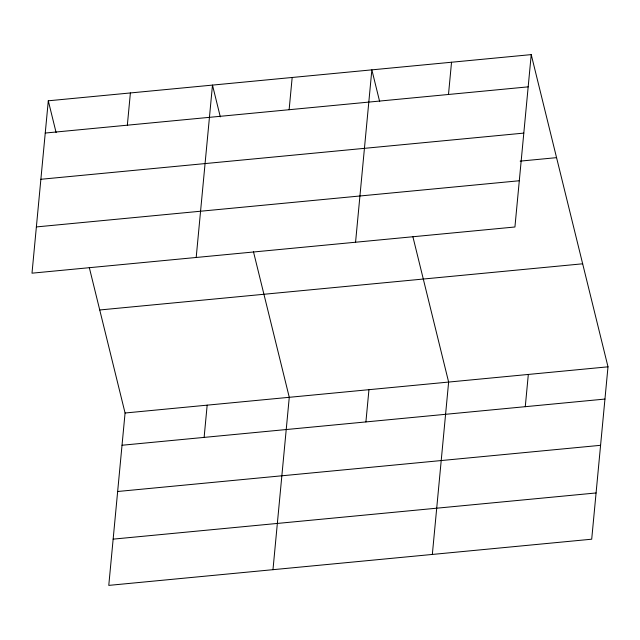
<?xml version="1.0" encoding="UTF-8"?>
<svg xmlns="http://www.w3.org/2000/svg" width="640" height="640" viewBox="0 0 640 640"><rect width="100%" height="100%" fill="white"/><g stroke="black" fill="none" stroke-linecap="round" stroke-linejoin="round"><path stroke-width="0.96" d="M48.296 100.8L32 273.176L514.928 226.992L531.224 54.616L48.296 100.8L56.112 132.576M127.344 125.192L130.392 92.944M89.296 267.52L125.072 413.008L108.776 585.384L591.704 539.2L608 366.824L531.224 54.616M196.192 257.472L212.488 85.096L220.304 116.872M204.12 437.4L207.168 405.152M289.128 109.72L292.176 77.48M272.976 569.68L289.272 397.304L253.488 251.816M355.56 242.232L371.856 69.856L379.672 101.632M365.904 421.928L368.952 389.688M448.488 94.48L451.536 62.24M432.336 554.44L448.632 382.064L412.856 236.576M525.272 406.688L528.32 374.448M45.248 133.04L528.176 86.856M40.872 179.28L523.8 133.104M520.16 161.128L556.56 157.648M36.368 226.928L519.296 180.752M99.736 309.976L582.664 263.8M125.072 413.008L608 366.824M122.024 445.248L604.952 399.064M117.656 491.496L600.584 445.312M113.152 539.136L596.08 492.96"/></g></svg>
